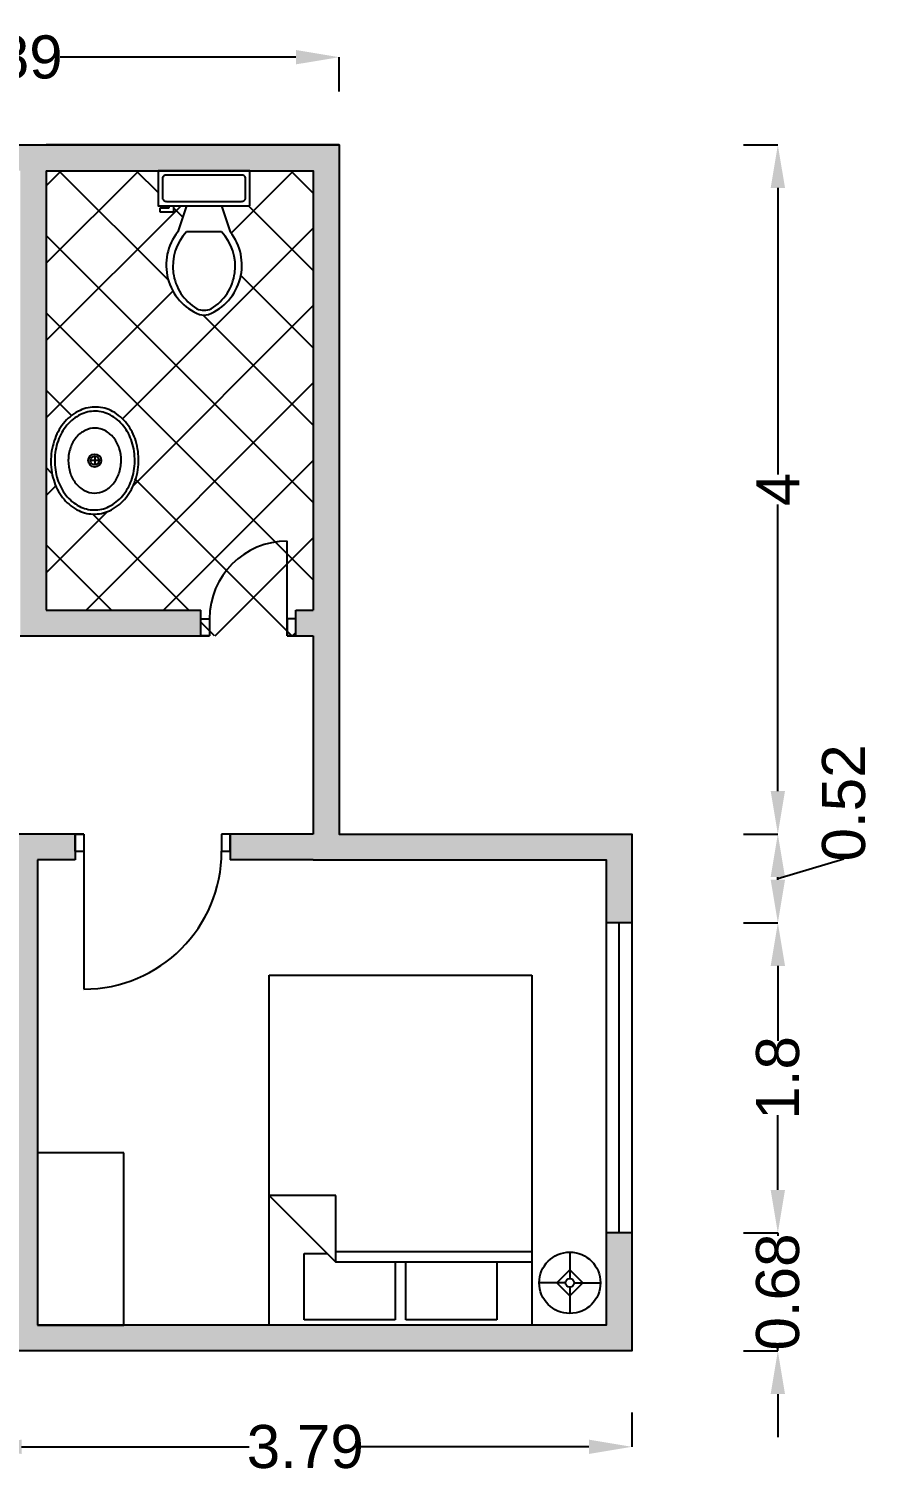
# Model space of a CAD drawing. Header units: metres. Extents: x 0.8 to 12.8, y 8.6 to 17.
# Drawn here: x 7.9 to 12.8, y 8.6 to 16.99 of the extents above; entities that cross this region are included whole.
import ezdxf

# ---------------------------------------------------------------- set-up
doc = ezdxf.new("R2010")
doc.units = ezdxf.units.M
for name, color, linetype in [('Doors', 6, 'Continuous'), ('Furniture', 5, 'Continuous'), ('Hatching', 4, 'Continuous')]:
    doc.layers.add(name, color=color, linetype=linetype)
doc.styles.get("Standard").update_dxf_attribs({"font": 'arial.ttf'})
doc.dimstyles.new('ISO-25', dxfattribs={"dimtxt": 0.25, "dimasz": 0.25, "dimexe": 0, "dimexo": 0, "dimgap": 0, "dimtad": 0, "dimdsep": 46, "dimtxsty": 'Standard', "dimcen": 0.25, "dimadec": 0, "dimazin": 0, "dimtfac": 1, "dimtmove": 1, "dimatfit": 3, "dimfxl": 0.2, "dimfxlon": 1, "dimarcsym": 0})

# ---------------------------------------------------------------- blocks, each defined once
blk = doc.blocks.new('Toilet - top')
for p, q in [((9.5, -6), (9.5, -2)), ((-10, -8.5), (-8, -8.5)), ((-10, -9.5), (-10, -8.5)), ((-7, -9.5), (-10, -9.5)), ((-8, -8.5), (-8, -8)), ((-7, -8), (-7, -9.5)), ((-4, -8), (-6, -14)), ((4, -8), (6, -14)), ((4, -14), (-4, -14))]:
    blk.add_line(p, q)
blk.add_lwpolyline([(10.5, -8), (10.5, 0), (-10.5, 0), (-10.5, -8)], close=True)
for points in [[(-9.5, -2), (-9.5, -6)], [(8.5, -1), (-8.5, -1)], [(-8.5, -7), (8.5, -7)]]:
    blk.add_lwpolyline(points)
for centre, radius, start, end in [((-8.62, -1.88), 0.884, 81.8699, 188.1301), ((8.62, -1.88), 0.884, 351.8699, 98.1301), ((-8.62, -6.12), 0.884, 171.8699, 278.1301), ((8.62, -6.12), 0.884, 261.8699, 8.1301), ((3.52, -21.58), 12.17, 141.4691, 247.9714), ((4.2, -21.82), 11.33, 136.3677, 238.9468), ((-3.52, -21.58), 12.17, 292.0284, 38.5307), ((-4.2, -21.82), 11.33, 301.053, 43.6321), ((0, -27.88), 4, 245.7318, 294.2682), ((0, -29), 4, 254.8605, 285.1395)]:
    blk.add_arc(centre, radius, start, end)
blk = doc.blocks.new('Sink - Oval top')
for p, q in [((-1, 0), (1, 0)), ((0, 1), (0, -1))]:
    blk.add_line(p, q)
at = {"linetype": 'Continuous'}
for points in [[(-12.23, 0.39, 0.117634), (-11.46, -3.36, 0.104469), (-8.88, -6.8, 0.090016), (-5.08, -9.07, 0.08192), (-0.32, -10.02, 0.08192), (4.49, -9.38, 0.090016), (8.42, -7.36, 0.104469), (11.22, -4.09, 0.117634), (12.23, -0.39, 0.117634), (11.46, 3.36, 0.104469), (8.88, 6.8, 0.090016), (5.08, 9.07, 0.08192), (0.32, 10.02, 0.08192), (-4.49, 9.38, 0.090016), (-8.42, 7.36, 0.104469), (-11.22, 4.09, 0.117634)], [(-11.29, 0.16, 0.118622), (-10.52, -3.25, 0.104678), (-8.07, -6.36, 0.089562), (-4.54, -8.37, 0.081185), (-0.13, -9.15, 0.081185), (4.3, -8.49, 0.089562), (7.89, -6.58, 0.104678), (10.42, -3.55, 0.118622), (11.29, -0.16, 0.118622), (10.52, 3.25, 0.104678), (8.07, 6.36, 0.089562), (4.54, 8.37, 0.081185), (0.13, 9.15, 0.081185), (-4.3, 8.49, 0.089562), (-7.89, 6.58, 0.104678), (-10.42, 3.55, 0.118622)], [(-7.42, 0.08, 0.118283), (-6.91, -2.17, 0.104607), (-5.29, -4.21, 0.089718), (-2.97, -5.53, 0.081436), (-0.07, -6.04, 0.081436), (2.84, -5.59, 0.089718), (5.2, -4.33, 0.104607), (6.86, -2.32, 0.118283), (7.42, -0.08, 0.118283), (6.91, 2.17, 0.104607), (5.29, 4.21, 0.089718), (2.97, 5.53, 0.081436), (0.07, 6.04, 0.081436), (-2.84, 5.59, 0.089718), (-5.2, 4.33, 0.104607), (-6.86, 2.32, 0.118283)]]:
    blk.add_lwpolyline(points, format="xyb", close=True, dxfattribs=at)
for radius in [1.5, 1]:
    blk.add_circle((0, 0), radius)
blk = doc.blocks.new('Bed - Queen')
at = {"linetype": 'Continuous'}
for p, q in [((0, -80.00003), (0, 0)), ((0, 0), (59.99999, 0)), ((59.99999, 0), (59.99999, -80.00003)), ((7.99999, -1.2), (28.79998, -1.2)), ((7.99999, -14.4), (7.99999, -1.2)), ((28.79998, -1.2), (28.79998, -14.4)), ((31.19999, -1.2), (51.99999, -1.2)), ((31.19999, -14.4), (31.19999, -1.2)), ((51.99999, -1.2), (51.99999, -16.4)), ((0, -14.4), (44.8, -14.4)), ((59.99999, -29.6), (44.8, -14.4)), ((44.8, -14.4), (44.8, -29.6)), ((51.99999, -16.4), (46.79936, -16.4)), ((44.8, -16.8), (0, -16.8)), ((44.8, -29.6), (59.99999, -29.6)), ((59.99999, -80.00003), (0, -80.00003))]:
    blk.add_line(p, q, dxfattribs=at)
blk = doc.blocks.new('Lamp - Table')
at = {"linetype": 'Continuous'}
for p, q in [((0, 7), (0, 1)), ((-1, 0), (-7, 0)), ((0, 3), (-3, 0)), ((-3, 0), (0, -3)), ((3, 0), (0, 3)), ((0, -3), (3, 0)), ((1, 0), (7, 0)), ((0, -1), (0, -7))]:
    blk.add_line(p, q, dxfattribs=at)
for radius in [7, 1]:
    blk.add_circle((0, 0), radius, dxfattribs=at)
blk = doc.blocks.new('*D33')
at = {"layer": 'Defpoints', "color": 0, "transparency": 16777216}
for p in [(7.6094, 9.3219), (11.4017, 9.3219), (11.4017, 8.7658)]:
    blk.add_point(p, dxfattribs=at)
at = {"layer": 'Hatching', "color": 0, "lineweight": -2, "transparency": 16777216}
for p, q in [((7.6094, 8.9658), (7.6094, 8.7658)), ((11.4017, 8.9658), (11.4017, 8.7658)), ((7.8594, 8.7658), (9.1807, 8.7658)), ((11.1517, 8.7658), (9.8304, 8.7658))]:
    blk.add_line(p, q, dxfattribs=at)
at = {"layer": 'Hatching', "color": 0, "transparency": 16777216}
for points in [[(7.8594, 8.8075), (7.8594, 8.7241), (7.6094, 8.7658)], [(11.1517, 8.8075), (11.1517, 8.7241), (11.4017, 8.7658)]]:
    blk.add_solid(points, dxfattribs=at)
at = {"layer": 'Hatching', "color": 0, "transparency": 16777216, "insert": (9.5056, 8.7658), "char_height": 0.25, "attachment_point": 5}
blk.add_mtext('3.79', dxfattribs=at)
blk = doc.blocks.new('*D34')
at = {"layer": 'Defpoints', "color": 0, "transparency": 16777216}
for p in [(11.4017, 10.0068), (12.2486, 10.0068), (11.4017, 9.3219)]:
    blk.add_point(p, dxfattribs=at)
at = {"layer": 'Hatching', "color": 0, "lineweight": -2, "transparency": 16777216}
for p, q in [((12.2486, 10.2568), (12.2486, 10.5068)), ((12.0486, 10.0068), (12.2486, 10.0068)), ((12.2486, 10.0068), (12.2486, 9.9893)), ((12.0486, 9.3219), (12.2486, 9.3219)), ((12.2486, 9.3219), (12.2486, 9.3394)), ((12.2486, 9.0719), (12.2486, 8.8219))]:
    blk.add_line(p, q, dxfattribs=at)
at = {"layer": 'Hatching', "color": 0, "transparency": 16777216}
for points in [[(12.207, 10.2568), (12.2903, 10.2568), (12.2486, 10.0068)], [(12.207, 9.0719), (12.2903, 9.0719), (12.2486, 9.3219)]]:
    blk.add_solid(points, dxfattribs=at)
at = {"layer": 'Hatching', "color": 0, "transparency": 16777216, "insert": (12.2486, 9.6643), "char_height": 0.25, "attachment_point": 5, "rotation": 90}
blk.add_mtext('0.68', dxfattribs=at)
blk = doc.blocks.new('*D35')
at = {"layer": 'Defpoints', "color": 0, "transparency": 16777216}
for p in [(11.4017, 11.8068), (12.2486, 11.8068), (11.4017, 10.0068)]:
    blk.add_point(p, dxfattribs=at)
at = {"layer": 'Hatching', "color": 0, "lineweight": -2, "transparency": 16777216}
for p, q in [((12.0486, 11.8068), (12.2486, 11.8068)), ((12.2486, 11.5568), (12.2486, 11.1228)), ((12.2486, 10.2568), (12.2486, 10.6907)), ((12.0486, 10.0068), (12.2486, 10.0068))]:
    blk.add_line(p, q, dxfattribs=at)
at = {"layer": 'Hatching', "color": 0, "transparency": 16777216}
for points in [[(12.207, 11.5568), (12.2903, 11.5568), (12.2486, 11.8068)], [(12.207, 10.2568), (12.2903, 10.2568), (12.2486, 10.0068)]]:
    blk.add_solid(points, dxfattribs=at)
at = {"layer": 'Hatching', "color": 0, "transparency": 16777216, "insert": (12.2486, 10.9068), "char_height": 0.25, "attachment_point": 5, "rotation": 90}
blk.add_mtext('1.8', dxfattribs=at)
blk = doc.blocks.new('*D36')
at = {"layer": 'Defpoints', "color": 0, "transparency": 16777216}
for p in [(11.4017, 12.3219), (12.2486, 12.3219), (11.4017, 11.8068)]:
    blk.add_point(p, dxfattribs=at)
at = {"layer": 'Hatching', "color": 0, "lineweight": -2, "transparency": 16777216}
for p, q in [((12.0486, 12.3219), (12.2486, 12.3219)), ((12.2486, 12.0643), (12.6316, 12.1792)), ((12.2486, 12.0568), (12.2486, 12.0719)), ((12.0486, 11.8068), (12.2486, 11.8068))]:
    blk.add_line(p, q, dxfattribs=at)
at = {"layer": 'Hatching', "color": 0, "transparency": 16777216}
for points in [[(12.207, 12.0719), (12.2903, 12.0719), (12.2486, 12.3219)], [(12.207, 12.0568), (12.2903, 12.0568), (12.2486, 11.8068)]]:
    blk.add_solid(points, dxfattribs=at)
at = {"layer": 'Hatching', "color": 0, "transparency": 16777216, "insert": (12.6316, 12.5026), "char_height": 0.25, "attachment_point": 5, "rotation": 90}
blk.add_mtext('0.52', dxfattribs=at)
blk = doc.blocks.new('*D37')
at = {"layer": 'Defpoints', "color": 0, "transparency": 16777216}
for p in [(9.7017, 16.3219), (12.2486, 16.3219), (9.7017, 12.3219)]:
    blk.add_point(p, dxfattribs=at)
at = {"layer": 'Hatching', "color": 0, "lineweight": -2, "transparency": 16777216}
for p, q in [((12.0486, 16.3219), (12.2486, 16.3219)), ((12.2486, 16.0719), (12.2486, 14.4084)), ((12.2486, 12.5719), (12.2486, 14.2355)), ((12.0486, 12.3219), (12.2486, 12.3219))]:
    blk.add_line(p, q, dxfattribs=at)
at = {"layer": 'Hatching', "color": 0, "transparency": 16777216}
for points in [[(12.207, 16.0719), (12.2903, 16.0719), (12.2486, 16.3219)], [(12.207, 12.5719), (12.2903, 12.5719), (12.2486, 12.3219)]]:
    blk.add_solid(points, dxfattribs=at)
at = {"layer": 'Hatching', "color": 0, "transparency": 16777216, "insert": (12.2486, 14.3219), "char_height": 0.25, "attachment_point": 5, "rotation": 90}
blk.add_mtext('4', dxfattribs=at)
blk = doc.blocks.new('*D40')
at = {"layer": 'Defpoints', "color": 0, "transparency": 16777216}
for p in [(9.7017, 16.8307), (5.814, 16.3219), (9.7017, 16.3219)]:
    blk.add_point(p, dxfattribs=at)
at = {"layer": 'Hatching', "color": 0, "lineweight": -2, "transparency": 16777216}
for p, q in [((5.814, 16.6307), (5.814, 16.8307)), ((6.064, 16.8307), (7.433, 16.8307)), ((9.4517, 16.8307), (8.0827, 16.8307)), ((9.7017, 16.6307), (9.7017, 16.8307))]:
    blk.add_line(p, q, dxfattribs=at)
at = {"layer": 'Hatching', "color": 0, "transparency": 16777216}
for points in [[(6.064, 16.8724), (6.064, 16.7891), (5.814, 16.8307)], [(9.4517, 16.8724), (9.4517, 16.7891), (9.7017, 16.8307)]]:
    blk.add_solid(points, dxfattribs=at)
at = {"layer": 'Hatching', "color": 0, "transparency": 16777216, "insert": (7.7578, 16.8307), "char_height": 0.25, "attachment_point": 5}
blk.add_mtext('3.89', dxfattribs=at)

msp = doc.modelspace()

# ---------------------------------------------------------------- hatches: boundary and pattern name
at = {"layer": 'Hatching'}
h = msp.add_hatch(color=256, dxfattribs=at)
h.dxf.hatch_style = 1
h.paths.add_polyline_path([(2.2017, 16.3219), (2.2017, 13.5219), (2.3517, 13.5219), (2.3517, 16.1719), (4.014, 16.1719), (4.014, 16.3219)])
h.paths.add_polyline_path([(7.8517, 16.1719), (7.8517, 13.4719), (8.9001, 13.4719), (8.9001, 13.6219), (8.0017, 13.6219), (8.0017, 16.1719), (9.5517, 16.1719), (9.5517, 13.6219), (9.4501, 13.6219), (9.4501, 13.4719), (9.5517, 13.4719), (9.5517, 12.3219), (9.07, 12.3219), (9.07, 12.1719), (9.5517, 12.1719), (11.2517, 12.1719), (11.2517, 11.8068), (11.4017, 11.8068), (11.4017, 12.3219), (9.7017, 12.3219), (9.7017, 16.3219), (5.814, 16.3219), (5.814, 16.1719)])
h.paths.add_polyline_path([(11.4017, 10.0068), (11.2517, 10.0068), (11.2517, 9.4719), (7.9517, 9.4719), (7.9517, 12.1719), (8.17, 12.1719), (8.17, 12.3219), (7.8017, 12.3219), (7.8017, 9.4719), (7.6094, 9.4719), (7.6094, 9.3219), (11.4017, 9.3219)])
h.paths.add_polyline_path([(2.2017, 9.3219), (3.0094, 9.3219), (3.0094, 9.4719), (2.3517, 9.4719), (2.3517, 11.5219), (2.2017, 11.5219)])
h.paths.add_polyline_path([(5.8094, 9.3219), (5.8094, 9.4719), (4.8094, 9.4719), (4.8094, 9.3219)])
h = msp.add_hatch(dxfattribs=at)
h.set_pattern_fill('ANSI37', color=256, scale=0.1)
h.paths.add_polyline_path([(9.5517, 16.1719), (9.1847, 16.1719), (9.1847, 15.9687), (9.0196, 15.9687), (9.0704, 15.8163, -0.501323), (8.9445, 15.3372, -0.132891), (8.8915, 15.3372, -0.501317), (8.7656, 15.8163), (8.8164, 15.9687), (8.7402, 15.9687), (8.7402, 15.9306), (8.664, 15.9306), (8.664, 15.956), (8.7148, 15.956), (8.7148, 15.9687), (8.6513, 15.9687), (8.6513, 16.1719), (8.0017, 16.1719), (8.0017, 13.6219), (8.9001, 13.6219), (8.9001, 13.4719), (9.4001, 13.4719), (9.4501, 13.4719), (9.4501, 13.6219), (9.5517, 13.6219)])
h.paths.add_polyline_path([(8.4706, 14.7035, -0.090016), (8.5219, 14.6036, -0.08192), (8.538, 14.4814, -0.08192), (8.5141, 14.3605, -0.090016), (8.4565, 14.2641, -0.104469), (8.369, 14.1984, -0.117634), (8.2736, 14.1789, -0.117634), (8.1797, 14.2045, -0.104469), (8.0967, 14.2757, -0.090016), (8.0454, 14.3756, -0.08192), (8.0292, 14.4978, -0.08192), (8.0532, 14.6187, -0.090016), (8.1108, 14.7151, -0.104469), (8.1983, 14.7808, -0.117634), (8.2937, 14.8003, -0.117634), (8.3876, 14.7747, -0.104469)], flags=16)
h.paths.add_polyline_path([(8.4509, 14.69, -0.089562), (8.4993, 14.5988, -0.081185), (8.5161, 14.4863, -0.081185), (8.4962, 14.3743, -0.089562), (8.4452, 14.2846, -0.104678), (8.3663, 14.2225, -0.118622), (8.2796, 14.2029, -0.118622), (8.1935, 14.2249, -0.104678), (8.1164, 14.2892, -0.089562), (8.068, 14.3804, -0.081185), (8.0512, 14.4929, -0.081185), (8.0711, 14.6048, -0.089562), (8.1221, 14.6946, -0.104678), (8.201, 14.7567, -0.118622), (8.2877, 14.7763, -0.118622), (8.3738, 14.7543, -0.104678)], flags=0)
h.paths.add_polyline_path([(8.3936, 14.6217, -0.089718), (8.4257, 14.5618, -0.081436), (8.437, 14.4879, -0.081436), (8.4241, 14.4142, -0.089718), (8.3906, 14.3551, -0.104607), (8.3387, 14.3141, -0.118283), (8.2815, 14.3011, -0.118283), (8.2247, 14.3154, -0.104607), (8.1737, 14.3575, -0.089718), (8.1416, 14.4174, -0.081436), (8.1303, 14.4913, -0.081436), (8.1432, 14.5649, -0.089718), (8.1767, 14.6241, -0.104607), (8.2286, 14.665, -0.118283), (8.2858, 14.6781, -0.118283), (8.3426, 14.6638, -0.104607)], flags=0)
h.paths.add_polyline_path([(8.3217, 14.4896, -1), (8.2455, 14.4896, -1)], flags=0)
h.paths.add_polyline_path([(8.309, 14.4896, -1), (8.2582, 14.4896, -1)], flags=0)

# ---------------------------------------------------------------- linework, layer by layer
for p, q in [((9.7017, 16.3219), (8.0017, 16.3219)), ((8.0017, 16.1719), (8.0017, 13.6219)), ((8.0017, 13.6219), (8.9001, 13.6219)), ((8.9001, 13.4719), (8.9001, 13.6219)), ((9.4501, 13.4719), (9.4501, 13.6219)), ((9.4501, 13.6219), (9.5517, 13.6219)), ((7.8517, 13.4719), (8.9501, 13.4719)), ((9.4001, 13.4719), (9.5517, 13.4719)), ((8.22, 12.3219), (7.8017, 12.3219)), ((8.17, 12.3219), (8.17, 12.1719)), ((9.5517, 12.3219), (9.02, 12.3219)), ((9.07, 12.3219), (9.07, 12.1719)), ((7.9517, 12.1719), (7.9517, 9.4719)), ((8.17, 12.1719), (7.9517, 12.1719)), ((9.5517, 12.1719), (9.07, 12.1719)), ((11.4017, 11.8068), (11.2517, 11.8068)), ((11.3267, 10.0068), (11.3267, 11.8068)), ((11.4017, 10.0068), (11.2517, 10.0068)), ((7.9517, 9.4719), (8.4517, 9.4719))]:
    msp.add_line(p, q)
for points in [[(2.2017, 16.3219), (9.7017, 16.3219), (9.7017, 12.3219), (11.4017, 12.3219), (11.4017, 9.3219), (2.2017, 9.3219), (2.2017, 11.5219)], [(8.0017, 16.1719), (9.5517, 16.1719), (9.5517, 13.6219)], [(9.5517, 13.4719), (9.5517, 12.3219)], [(9.5517, 12.1719), (11.2517, 12.1719), (11.2517, 9.4719), (7.9517, 9.4719)]]:
    msp.add_lwpolyline(points)
at = {"layer": 'Doors'}
for p, q in [((9.4001, 13.4719), (9.4001, 14.0219)), ((8.9001, 13.4719), (8.9001, 13.5719)), ((8.9001, 13.5719), (8.9501, 13.5719)), ((8.9501, 13.5719), (8.9501, 13.4719)), ((9.4501, 13.5719), (9.4001, 13.5719)), ((9.4001, 13.5719), (9.4001, 13.4719)), ((9.4501, 13.4719), (9.4501, 13.5719)), ((8.9501, 13.4719), (8.9001, 13.4719)), ((8.9001, 13.4719), (8.9501, 13.4719)), ((9.4501, 13.4719), (9.4001, 13.4719)), ((8.17, 12.2219), (8.17, 12.3219)), ((8.17, 12.3219), (8.22, 12.3219)), ((8.22, 12.3219), (8.22, 12.2219)), ((9.07, 12.3219), (9.02, 12.3219)), ((9.02, 12.3219), (9.02, 12.2219)), ((9.07, 12.2219), (9.07, 12.3219)), ((8.17, 12.2219), (8.22, 12.2219)), ((8.22, 12.2219), (8.22, 11.4219)), ((9.02, 12.2219), (9.07, 12.2219))]:
    msp.add_line(p, q, dxfattribs=at)
for centre, radius, start, end in [((9.4001, 13.5719), 0.45, 90, 180), ((8.22, 12.2219), 0.8, 270, 0)]:
    msp.add_arc(centre, radius, start, end, dxfattribs=at)
at = {"layer": 'Furniture'}
for p, q in [((8.4517, 10.4719), (7.9517, 10.4719)), ((8.4517, 9.4719), (8.4517, 10.4719))]:
    msp.add_line(p, q, dxfattribs=at)

# ---------------------------------------------------------------- block references
at = {"xscale": 0.0254, "yscale": 0.0254, "zscale": 0.0254}
msp.add_blockref('Toilet - top', (8.918, 16.1719), dxfattribs=at)
at = {"xscale": 0.0254, "yscale": 0.0254, "zscale": 0.0254, "rotation": 270}
msp.add_blockref('Sink - Oval top', (8.2836, 14.4896), dxfattribs=at)
at = {"layer": 'Furniture', "xscale": 0.0254, "yscale": 0.0254, "zscale": 0.0254, "rotation": 180}
msp.add_blockref('Bed - Queen', (10.8207, 9.4719), dxfattribs=at)
at = {"layer": 'Furniture', "xscale": 0.0254, "yscale": 0.0254, "zscale": 0.0254}
msp.add_blockref('Lamp - Table', (11.0414, 9.7176), dxfattribs=at)

# ---------------------------------------------------------------- dimensions: what is measured, and where the dimension line sits
at = {"layer": 'Hatching'}
for base, p1, p2, picture, middle in [((9.7017, 16.8307), (5.814, 16.3219), (9.7017, 16.3219), '*D40', (7.7578, 16.8307)), ((11.4017, 8.7658), (7.6094, 9.3219), (11.4017, 9.3219), '*D33', (9.5056, 8.7658))]:
    dim = msp.add_linear_dim(base=base, p1=p1, p2=p2, dimstyle='ISO-25', dxfattribs=at)
    dim.commit()
    dim.dimension.update_dxf_attribs({"geometry": picture, "text_midpoint": middle})
for base, p1, p2, picture, middle in [((12.2486, 16.3219), (9.7017, 12.3219), (9.7017, 16.3219), '*D37', (12.2486, 14.3219)), ((12.2486, 12.3219), (11.4017, 11.8068), (11.4017, 12.3219), '*D36', (12.6316, 12.1792)), ((12.2486, 11.8068), (11.4017, 10.0068), (11.4017, 11.8068), '*D35', (12.2486, 10.9068)), ((12.2486, 10.0068), (11.4017, 9.3219), (11.4017, 10.0068), '*D34', (12.2486, 9.6643))]:
    dim = msp.add_linear_dim(base=base, p1=p1, p2=p2, angle=90, dimstyle='ISO-25', dxfattribs=at)
    dim.commit()
    dim.dimension.update_dxf_attribs({"geometry": picture, "text_midpoint": middle})

doc.saveas('drawing.dxf')
